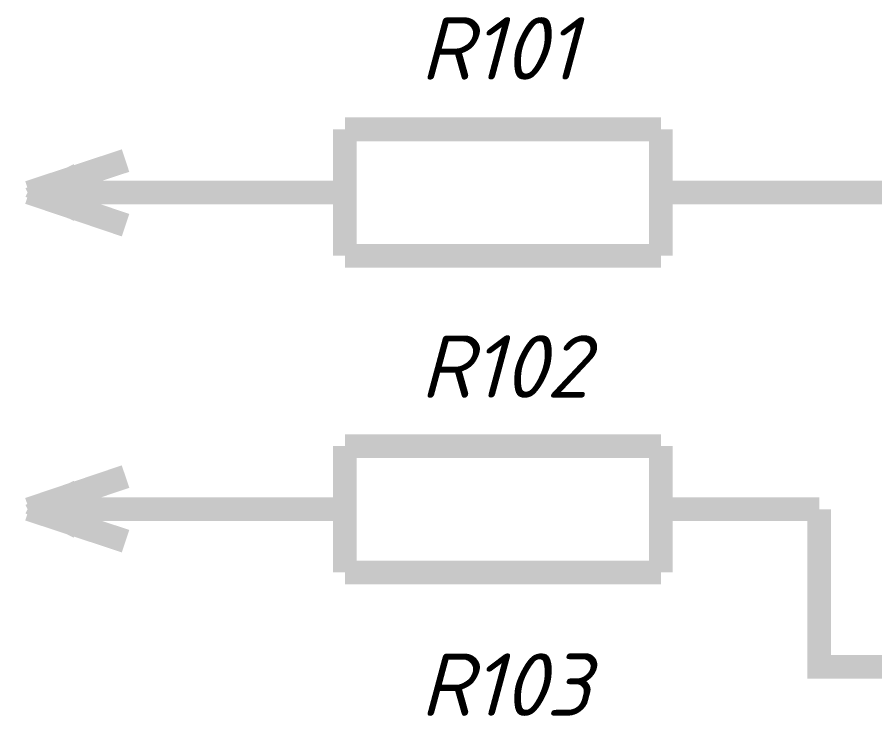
# Model space of a CAD drawing. Header units: inches. Extents: x 0 to 841, y 0 to 594.
# Drawn here: x 672.12 to 699.25, y 183.45 to 205.55 of the extents above; entities that cross this region are included whole.
import ezdxf

# ---------------------------------------------------------------- set-up
doc = ezdxf.new("R2010")
doc.units = ezdxf.units.IN
doc.layers.add('Sheet', color=255, linetype='Continuous')
doc.styles.get("Standard").update_dxf_attribs({"font": 'isocpeui.ttf'})

msp = doc.modelspace()

# ---------------------------------------------------------------- linework, layer by layer
at = {"layer": 'Sheet'}
for points in [[(692.487, 201.998, 0.749, 0.749, 0), (682.493, 201.998, 0.749, 0.749, 0)], [(682.493, 201.998, 0.749, 0.749, 0), (682.493, 198, 0.749, 0.749, 0)], [(692.487, 198, 0.749, 0.749, 0), (692.487, 201.998, 0.749, 0.749, 0)], [(672.499, 199.999, 0.749, 0.749, 0), (675.553, 201.01, 0.749, 0.749, 0)], [(672.454, 199.999, 0.3, 0.3, 0), (673.981, 200.762, 0.3, 0.3, 0)], [(674.992, 199.999, 0.749, 0.749, 0), (672.499, 199.999, 0.749, 0.749, 0)], [(675.553, 198.966, 0.749, 0.749, 0), (672.499, 199.999, 0.749, 0.749, 0)], [(674.992, 199.999, 0.749, 0.749, 0), (677.485, 199.999, 0.749, 0.749, 0)], [(682.493, 199.999, 0.749, 0.749, 0), (677.485, 199.999, 0.749, 0.749, 0)], [(692.487, 199.999, 0.749, 0.749, 0), (697.495, 199.999, 0.749, 0.749, 0)], [(702.503, 189.982, 0.749, 0.749, 0), (702.503, 189.982, 0.749, 0.749, 0), (702.503, 199.999, 0.749, 0.749, 0), (697.495, 199.999, 0.749, 0.749, 0)], [(672.454, 199.999, 0.3, 0.3, 0), (673.981, 199.235, 0.3, 0.3, 0)], [(674.992, 199.999, 0.3, 0.3, 0), (672.454, 199.999, 0.3, 0.3, 0)], [(682.493, 199.999, 0.3, 0.3, 0), (677.485, 199.999, 0.3, 0.3, 0)], [(692.487, 199.999, 0.3, 0.3, 0), (697.495, 199.999, 0.3, 0.3, 0)], [(682.493, 198, 0.749, 0.749, 0), (692.487, 198, 0.749, 0.749, 0)], [(692.487, 191.981, 0.749, 0.749, 0), (682.493, 191.981, 0.749, 0.749, 0)], [(682.493, 191.981, 0.749, 0.749, 0), (682.493, 187.983, 0.749, 0.749, 0)], [(692.487, 187.983, 0.749, 0.749, 0), (692.487, 191.981, 0.749, 0.749, 0)], [(672.499, 189.982, 0.749, 0.749, 0), (675.553, 191.015, 0.749, 0.749, 0)], [(672.454, 189.982, 0.3, 0.3, 0), (673.981, 190.746, 0.3, 0.3, 0)], [(674.992, 189.982, 0.749, 0.749, 0), (672.499, 189.982, 0.749, 0.749, 0)], [(675.553, 188.971, 0.749, 0.749, 0), (672.499, 189.982, 0.749, 0.749, 0)], [(674.992, 189.982, 0.749, 0.749, 0), (677.485, 189.982, 0.749, 0.749, 0)], [(682.493, 189.982, 0.749, 0.749, 0), (677.485, 189.982, 0.749, 0.749, 0)], [(692.487, 189.982, 0.749, 0.749, 0), (697.495, 189.982, 0.749, 0.749, 0)], [(702.503, 184.996, 0.749, 0.749, 0), (697.495, 184.996, 0.749, 0.749, 0), (697.495, 189.982, 0.749, 0.749, 0)], [(672.454, 189.982, 0.3, 0.3, 0), (673.981, 189.218, 0.3, 0.3, 0)], [(674.992, 189.982, 0.3, 0.3, 0), (672.454, 189.982, 0.3, 0.3, 0)], [(682.493, 189.982, 0.3, 0.3, 0), (677.485, 189.982, 0.3, 0.3, 0)], [(692.487, 189.982, 0.3, 0.3, 0), (697.495, 189.982, 0.3, 0.3, 0)], [(682.493, 187.983, 0.749, 0.749, 0), (692.487, 187.983, 0.749, 0.749, 0)]]:
    msp.add_lwpolyline(points, format="xyseb", dxfattribs=at)

# ---------------------------------------------------------------- texts
for s, p in [('R101', (684.873, 203.57)), ('R102', (684.873, 193.508)), ('R103', (684.873, 183.446))]:
    msp.add_text(s, height=1.9764, dxfattribs=at).set_placement(p)

doc.saveas('drawing.dxf')
